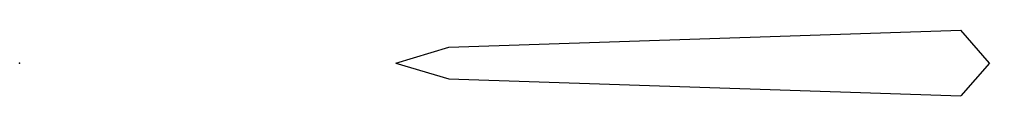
# Model space of a CAD drawing. Header units: millimetres. Extents: x 0 to 1185, y -40 to 40.
import ezdxf

# ---------------------------------------------------------------- set-up
doc = ezdxf.new("R2010")
doc.units = ezdxf.units.MM
doc.header["$MEASUREMENT"] = 0

msp = doc.modelspace()

# ---------------------------------------------------------------- linework, layer by layer
for p, q in [((524.3, 19.3), (1149.5, 40)), ((1184.5, 0), (1149.5, 40)), ((459.5, 0), (524.3, 19.3)), ((459.5, 0), (524.3, -19.3)), ((1184.5, 0), (1149.5, -40)), ((524.3, -19.3), (1149.5, -40))]:
    msp.add_line(p, q)
msp.add_point((0, 0))

doc.saveas('drawing.dxf')
